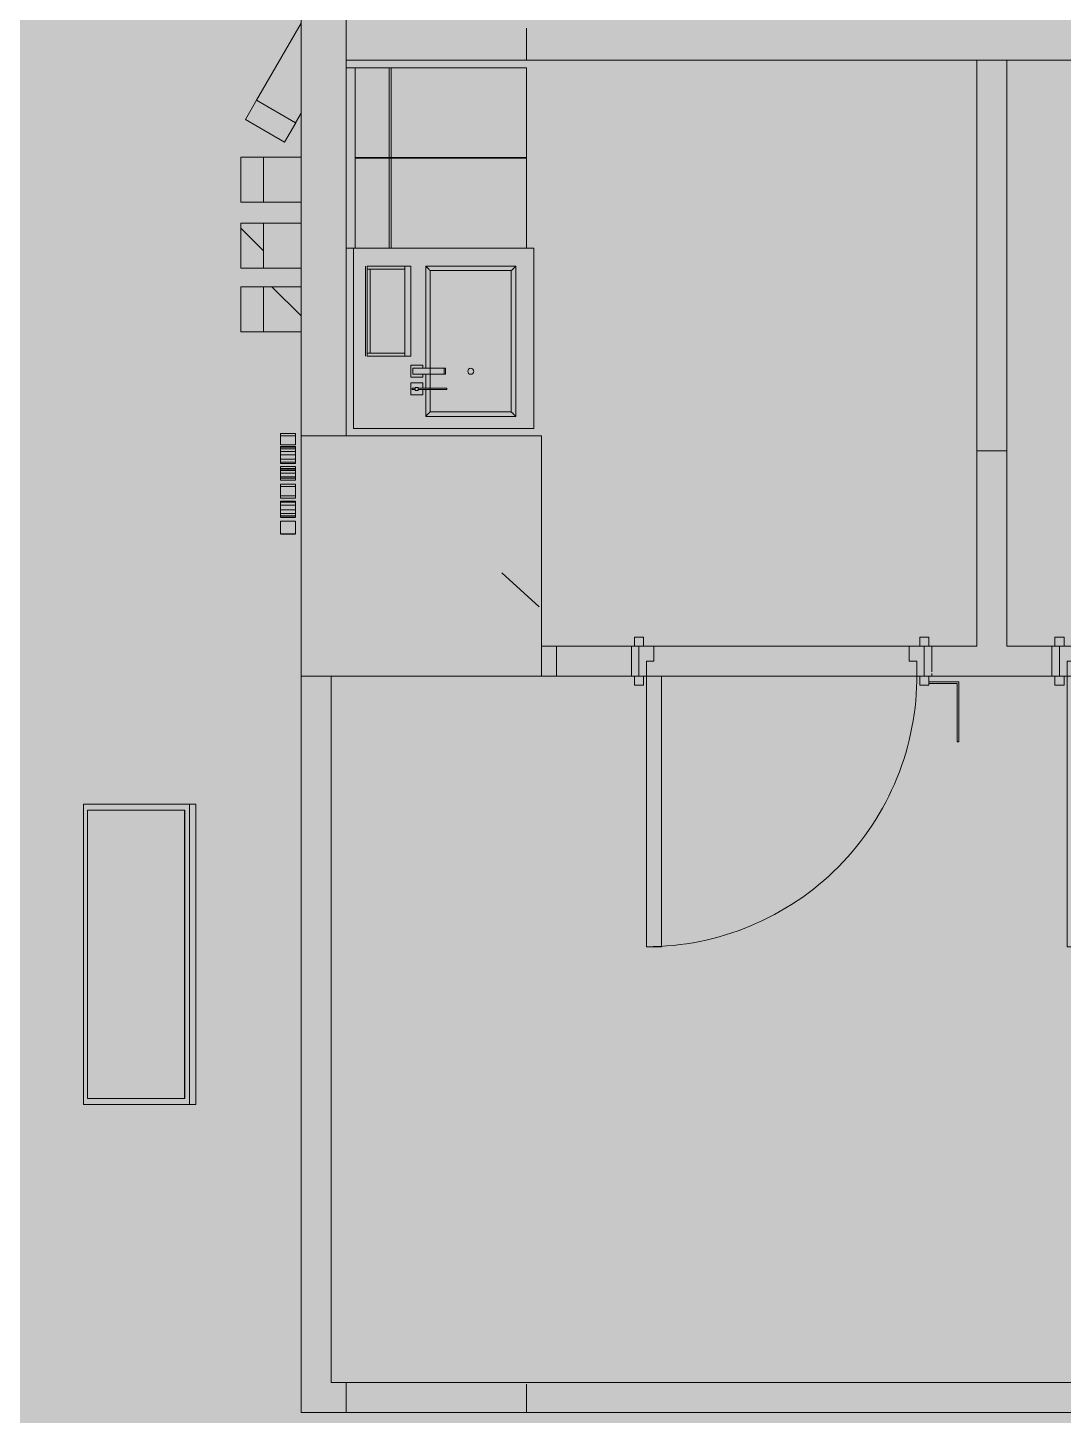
# Model space of a CAD drawing. Header units: millimetres. Extents: x -57519 to 497916, y -349472 to 446842.
# Drawn here: x 462035 to 465482, y 37148 to 41766 of the extents above; entities that cross this region are included whole.
import ezdxf

# ---------------------------------------------------------------- set-up
doc = ezdxf.new("R2010")
doc.units = ezdxf.units.MM
for name, color, linetype, lineweight in [('A-DETL-GENF', 92, 'Continuous', 5), ('A-DOOR', 31, 'Continuous', 5), ('A-DOOR-FRAM', 31, 'Continuous', 5), ('A-FLOR', 192, 'Continuous', 5), ('A-GENM', 13, 'Continuous', 5), ('A-GLAZ-CWMG', 51, 'Continuous', 20), ('A-WALL', 113, 'Continuous', 20), ('I-FURN', 30, 'Continuous', 5), ('S-COLS', 52, 'Continuous', 20)]:
    doc.layers.add(name, color=color, linetype=linetype, lineweight=lineweight)
pattern_1 = [(135, (399805.45, 0), (-530.3301, -530.3301), [])]

# ---------------------------------------------------------------- blocks, each defined once
blk = doc.blocks.new('Rectangular Mullion - DLN_75 x 150mm _WD_-6618246-1_F SINGLE OCCUPANCY DIAGRAM')
at = {"layer": 'A-GLAZ-CWMG', "lineweight": 5}
h = blk.add_hatch(dxfattribs=at)
h.set_pattern_fill('FP_832', color=256, style=0, pattern_type=2)
h.set_pattern_definition(pattern_1)
h.paths.add_polyline_path([(63139.3, 40754), (63139.3, 40904), (63013.8, 40904), (63013.8, 40754)], flags=0)
for p, q in [((63013.8, 40754), (63013.8, 40904)), ((63013.8, 40904), (63139.3, 40904)), ((63139.3, 40754), (63013.8, 40754))]:
    blk.add_line(p, q, dxfattribs=at)
blk = doc.blocks.new('Rectangular Mullion - DLN_75 x 150mm _WD_-7559592-1_F SINGLE OCCUPANCY DIAGRAM')
at = {"layer": 'A-GLAZ-CWMG', "lineweight": 5}
for p, q in [((0, 75), (-75, 75)), ((-75, 75), (-75, -75)), ((0, -75), (0, 75)), ((-75, -75), (0, -75))]:
    blk.add_line(p, q, dxfattribs=at)
blk = doc.blocks.new('Rectangular Mullion - DLN_75 x 150mm _WD_-V921-1_F SINGLE OCCUPANCY DIAGRAM')
at = {"layer": 'A-GLAZ-CWMG', "lineweight": 5}
h = blk.add_hatch(dxfattribs=at)
h.set_pattern_fill('FP_833', color=256, style=0, pattern_type=2)
h.set_pattern_definition(pattern_1)
h.paths.add_polyline_path([(63139.3, 41185.4), (63139.3, 41335.4), (63013.8, 41335.4), (63013.8, 41185.4)], flags=0)
for p, q in [((63013.8, 41185.4), (63013.8, 41335.4)), ((63013.8, 41335.4), (63139.3, 41335.4)), ((63139.3, 41185.4), (63013.8, 41185.4))]:
    blk.add_line(p, q, dxfattribs=at)
blk = doc.blocks.new('DLN-Single Door__X01_ - _M02_ 900 x 2450 _WH_-16935539-1_F SINGLE OCCUPANCY DIAGRAM')
at = {"layer": 'A-DOOR', "color": 191}
for p, q in [((-460, 80), (-490, 80)), ((-490, 80), (-490, 50)), ((-490, 50), (-460, 50)), ((-460, 50), (-460, 80)), ((490, 80), (460, 80)), ((460, 80), (460, 50)), ((460, 50), (490, 50)), ((490, 50), (490, 80)), ((-460, -50), (-490, -50)), ((-490, -50), (-490, -80)), ((-490, -80), (-460, -80)), ((-460, -80), (-460, -50)), ((-400, -50), (-450, -50)), ((-450, -50), (-450, -950)), ((-400, -950), (-400, -50)), ((490, -50), (460, -50)), ((460, -50), (460, -80)), ((460, -80), (490, -80)), ((490, -68), (490, -50)), ((490, -80), (490, -74)), ((-450, -950), (-400, -950))]:
    blk.add_line(p, q, dxfattribs=at)
blk.add_arc((-450, -50), 900, 270, 0.5, dxfattribs=at)
at = {"layer": 'A-DOOR-FRAM', "color": 191}
for p, q in [((-425, 50), (-475, 50)), ((-475, 50), (-475, -50)), ((-425, 0), (-425, 50)), ((425, 50), (425, 0)), ((475, 50), (425, 50)), ((475, -50), (475, 50)), ((-450, -50), (-450, 0)), ((-450, 0), (-425, 0)), ((425, 0), (450, 0)), ((450, 0), (450, -50)), ((-475, -50), (-450, -50)), ((450, -50), (475, -50))]:
    blk.add_line(p, q, dxfattribs=at)
blk = doc.blocks.new('DLN_Sofa-3 - DLN_Sofa-3-3354486-1_F SINGLE OCCUPANCY DIAGRAM')
at = {"layer": 'I-FURN', "color": 191}
for p, q in [((0, -30), (0, 0)), ((600, 0), (600, -30)), ((0, 0), (600, 0)), ((0, -72.1), (0, -30)), ((299, -30), (0, -30)), ((600, -30), (0, -30)), ((299, -30), (299, -72.1)), ((301, -72.1), (301, -30)), ((600, -30), (301, -30)), ((600, -30), (600, -72.1)), ((0, -122.1), (0, -72.1)), ((299, -72.1), (299, -122.1)), ((301, -122.1), (301, -72.1)), ((600, -72.1), (600, -122.1)), ((0, -133.7), (0, -122.1)), ((299, -122.1), (299, -143.5)), ((301, -143.5), (301, -122.1)), ((600, -122.1), (600, -143.5)), ((299, -143.5), (0, -143.5)), ((299, -150), (0, -150)), ((299, -150), (0, -150)), ((299, -143.5), (299, -150)), ((299, -150), (299, -180)), ((299, -180), (299, -570)), ((301, -150), (301, -143.5)), ((600, -143.5), (301, -143.5)), ((600, -150), (301, -150)), ((301, -180), (301, -150)), ((600, -150), (301, -150)), ((301, -570), (301, -180)), ((600, -143.5), (600, -150)), ((600, -150), (600, -180)), ((600, -180), (600, -570)), ((0, -600), (299, -600)), ((299, -570), (299, -600)), ((301, -600), (301, -570)), ((301, -600), (600, -600)), ((600, -570), (600, -600))]:
    blk.add_line(p, q, dxfattribs=at)
blk = doc.blocks.new('Rectangular Mullion - DLN_75 x 150mm _WD_-V957-1_F SINGLE OCCUPANCY DIAGRAM')
at = {"layer": 'A-GLAZ-CWMG', "lineweight": 5}
h = blk.add_hatch(dxfattribs=at)
h.set_pattern_fill('FP_832', color=256, style=0, pattern_type=2)
h.set_pattern_definition(pattern_1)
h.paths.add_polyline_path([(63121.3, 41449.7), (63139.3, 41481), (63139.3, 41781), (62992.1, 41524.3)], flags=0)
for p, q in [((62991.4, 41524.7), (63139.3, 41781)), ((63121.3, 41449.7), (62991.4, 41524.7)), ((63139.3, 41481), (63121.3, 41449.7))]:
    blk.add_line(p, q, dxfattribs=at)
blk = doc.blocks.new('Rectangular Mullion - DLN_75 x 150mm _WD_-V958-1_F SINGLE OCCUPANCY DIAGRAM')
at = {"layer": 'A-GLAZ-CWMG', "lineweight": 5}
for p, q in [((63013.8, 40965.4), (63013.8, 41115.4)), ((63013.8, 41115.4), (63139.3, 41115.4)), ((63139.3, 40965.4), (63013.8, 40965.4))]:
    blk.add_line(p, q, dxfattribs=at)
blk = doc.blocks.new('Rectangular Mullion - DLN_75 x 150mm _WD_-V959-1_F SINGLE OCCUPANCY DIAGRAM')
at = {"layer": 'A-GLAZ-CWMG', "lineweight": 5}
h = blk.add_hatch(dxfattribs=at)
h.set_pattern_fill('FP_835', color=256, style=0, pattern_type=2)
h.set_pattern_definition([(45, (462744.3, -41040.4), (-530.3301, 530.3301), [])])
h.paths.add_polyline_path([(0, -75), (-75, -75), (-75, 75), (0, 75)], flags=0)
for p, q in [((-75, -75), (-75, 75)), ((-75, 75), (0, 75)), ((0, 75), (0, -75)), ((0, -75), (-75, -75))]:
    blk.add_line(p, q, dxfattribs=at)
blk = doc.blocks.new('DLN_Braille Map - DLN_Braille Map-4600739-1_F SINGLE OCCUPANCY DIAGRAM')
at = {"layer": 'A-GENM', "color": 191}
for p, q in [((-500, -266), (-500, 87.2)), ((500, 87.2), (-500, 87.2)), ((480, 73.4), (-480, 73.4)), ((-480, 73.4), (-480, -248.8)), ((480, -248.8), (480, 73.4)), ((500, 87.2), (500, -266)), ((-500, -287.2), (-500, -266)), ((-500, -266), (500, -266)), ((-480, -248.8), (480, -248.8)), ((-480, -250.2), (-480, -248.8)), ((480, -250.2), (-480, -250.2)), ((480, -250.2), (480, -248.8)), ((500, -266), (500, -287.2)), ((-500, -287.2), (500, -287.2))]:
    blk.add_line(p, q, dxfattribs=at)
blk = doc.blocks.new('Rectangular Mullion - DLN_75 x 150mm _WD_-STUR_ OPENING Corten-13948700-1_F SINGLE OCCUPANCY DIAGRAM')
at = {"layer": 'A-GLAZ-CWMG', "lineweight": 5}
for p, q in [((0, 75), (-75, 75)), ((-75, 75), (-75, -75)), ((0, -75), (0, 75)), ((-75, -75), (0, -75))]:
    blk.add_line(p, q, dxfattribs=at)
blk = doc.blocks.new('Rectangular Mullion - DLN_75 x 150mm _WD_-STUR_ OPENING Corten-14016862-1_F SINGLE OCCUPANCY DIAGRAM')
at = {"layer": 'A-GLAZ-CWMG', "lineweight": 5}
for p, q in [((0, 75), (-75, 75)), ((-75, 75), (-75, -75)), ((0, -75), (0, 75)), ((-75, -75), (0, -75))]:
    blk.add_line(p, q, dxfattribs=at)
blk = doc.blocks.new('DLN_Counter _ Cabinet - DLN_Counter _ Cabinet-16216200-1_F SINGLE OCCUPANCY DIAGRAM')
at = {"layer": 'A-GENM'}
h = blk.add_hatch(dxfattribs=at)
h.set_pattern_fill('FP_858', color=253, style=0, pattern_type=2)
h.set_pattern_definition([(320, (359083, 63314.3), (-318.781, -3643.682), [381, -4191]), (265, (359083, 63314.3), (3821.136, 704.856), [304.8, -3352.8]), (10.451, (359056.4, 63010.7), (3502.332, -2938.852), [323.8, -3561.8]), (316.184, (360099, 63314.3), (-840.855, -5421.58), [571.5, -6286.5]), (6.636, (360029, 62862.5), (4948.55, -4748.05), [485.7, -5342.7]), (261.184, (360099, 63314.3), (4948.51, -4748.1), [457.2, -5029.2]), (291, (359845, 62806.3), (-2045.304, -3032.288), [381, -4191]), (236, (359845, 62806.3), (3683.76, -1236.042), [304.8, -3352.8]), (341.451, (359674.5, 62553.6), (1638.425, -4268.343), [323.8, -3561.8]), (307.5, (359083, 63314.3), (1691.101, -61.772), [167.64, -3144.52, 167.64, -6601.46]), (307.5, (359083, 63314.3), (1691.101, -61.772), [-3479.8, -3235.96, 167.64, -3197.86]), (277.5, (359083, 63314.3), (2003.6115, -1336.393), [167.64, -1772.92, 167.64, -4351.02]), (277.5, (359083, 63314.3), (2003.6115, -1336.393), [-2108.2, -3068.32, 167.64, -1115.06]), (237.5, (359083, 64447.1), (-114.5786, -2711.818), [167.64, -1102.36, 167.64, -9052.56]), (237.5, (359083, 64447.1), (-114.5786, -2711.818), [-1437.64, -3794.76, 167.64, -5090.16]), (227.5, (359083, 64955.1), (508.533, -2962.586), [167.64, -1483.36, 167.64, -6197.6]), (227.5, (359083, 64955.1), (508.533, -2962.586), [-1818.64, -2463.8, 167.64, -3566.16])])
h.paths.add_polyline_path([(-235, -525), (235, -525), (235, -255), (-90, -255), (-90, -300.9), (-110, -300.9), (-110, -255), (-156.2, -255), (-161.2, -255), (-235, -255), (-235, -416.6)], flags=0)
h.paths.add_polyline_path([(-110, -390), (-105, -381.3), (-95, -381.3), (-90, -390), (-95, -398.7), (-105, -398.7), (-109.7, -392.6)], flags=0)
at = {"layer": 'A-GENM', "color": 191}
for p, q in [((-290, -600), (-290, 0)), ((-290, 0), (310, 0)), ((-50, -40), (250, -40)), ((-40, -45), (-50, -45)), ((-50, -45), (-50, -170)), ((-40, -170), (-40, -45)), ((240, -45), (-40, -45)), ((-40, -45), (-40, -55)), ((250, -45), (240, -45)), ((240, -45), (240, -170)), ((240, -55), (240, -45)), ((250, -170), (250, -45)), ((-40, -55), (240, -55)), ((310, -108.7), (310, -600)), ((250, -170), (-50, -170)), ((-50, -170), (-50, -190)), ((-50, -170), (-40, -170)), ((240, -170), (250, -170)), ((250, -190), (250, -170)), ((-138.7, -190), (-178.7, -190)), ((-178.7, -190), (-178.7, -230)), ((-178.7, -230), (-161.2, -230)), ((-163.7, -215), (-163.7, -205)), ((-163.7, -205), (-153.7, -205)), ((-153.7, -215), (-163.7, -215)), ((-161.2, -205), (-161.2, -195)), ((-156.2, -195), (-161.2, -195)), ((-161.2, -205), (-156.2, -205)), ((-161.2, -310), (-161.2, -215)), ((-156.2, -215), (-161.2, -215)), ((-157, -230), (-138.7, -230)), ((-156.2, -195), (-156.2, -205)), ((-156.2, -215), (-156.2, -310)), ((-153.7, -205), (-153.7, -215)), ((-138.7, -230), (-138.7, -190)), ((-80, -190), (-120, -190)), ((-120, -190), (-120, -230)), ((-120, -230), (-110, -230)), ((-110, -300.9), (-110, -197.5)), ((-110, -197.5), (-90, -197.5)), ((-90, -197.5), (-90, -300.9)), ((-90, -230), (-80, -230)), ((-80, -230), (-80, -190)), ((-50, -190), (250, -190)), ((-250, -540), (-250, -240)), ((-250, -240), (-161.2, -240)), ((235, -255), (-235, -255)), ((-235, -255), (-235, -525)), ((-156.2, -240), (-110, -240)), ((-90, -240), (250, -240)), ((235, -525), (235, -255)), ((250, -240), (250, -540)), ((-161.2, -310), (-156.2, -310)), ((-110, -306), (-110, -300.9)), ((-90, -300.9), (-110, -300.9)), ((-90, -306), (-110, -306)), ((-90, -300.9), (-90, -306)), ((250, -540), (-250, -540)), ((-235, -525), (235, -525)), ((-290, -600), (310, -600))]:
    blk.add_line(p, q, dxfattribs=at)
for start, end in [(0, 180), (180, 360)]:
    blk.add_arc((-100, -390), 10, start, end, dxfattribs=at)
for points, knots in [([(-250, -240), (-250, -240), (-249.7, -240.3), (-248.9, -241.1), (-248, -242), (-247.1, -242.9), (-246.3, -243.7), (-245.4, -244.6), (-244.2, -245.8), (-242.8, -247.2), (-241.6, -248.4), (-240.4, -249.6), (-238.3, -251.7), (-236.3, -253.7), (-235, -255)], [0, 0, 0, 0, 0.166667, 0.25, 0.333333, 0.416667, 0.458333, 0.5, 0.583333, 0.666667, 0.708333, 0.75, 0.833333, 1, 1, 1, 1]), ([(250, -240), (250, -240), (249.7, -240.3), (248.9, -241.1), (248, -242), (247.1, -242.9), (246.3, -243.7), (245.4, -244.6), (244.2, -245.8), (242.8, -247.2), (241.6, -248.4), (240.4, -249.6), (238.3, -251.7), (236.3, -253.7), (235, -255)], [0, 0, 0, 0, 0.166667, 0.25, 0.333333, 0.416667, 0.458333, 0.5, 0.583333, 0.666667, 0.708333, 0.75, 0.833333, 1, 1, 1, 1]), ([(-235, -525), (-236.3, -526.3), (-238.3, -528.3), (-240.8, -530.8), (-242.2, -532.2), (-243.3, -533.3), (-244.4, -534.4), (-245.4, -535.4), (-246.3, -536.3), (-247.1, -537.1), (-248, -538), (-248.9, -538.9), (-249.7, -539.7), (-250, -540), (-250, -540)], [-1, -1, -1, -1, -0.833333, -0.75, -0.666667, -0.625, -0.583333, -0.5, -0.458333, -0.416667, -0.333333, -0.25, -0.166667, 0, 0, 0, 0]), ([(250, -540), (250, -540), (249.7, -539.7), (248.9, -538.9), (248, -538), (247.1, -537.1), (246.3, -536.3), (245.4, -535.4), (244.2, -534.2), (242.8, -532.8), (241.6, -531.6), (240.4, -530.4), (238.3, -528.3), (236.3, -526.3), (235, -525)], [0, 0, 0, 0, 0.166667, 0.25, 0.333333, 0.416667, 0.458333, 0.5, 0.583333, 0.666667, 0.708333, 0.75, 0.833333, 1, 1, 1, 1])]:
    blk.add_open_spline(points, degree=3, knots=knots, dxfattribs=at)
blk = doc.blocks.new('Signage - Breat Feeding Room - Type 1-17075818-1_F SINGLE OCCUPANCY DIAGRAM')
at = {"layer": 'A-GENM'}
for p, q in [((25, -9), (25, -15)), ((125, -9), (25, -9)), ((25, -15), (119, -15)), ((119, -15), (119, -209)), ((125, -209), (125, -9)), ((119, -209), (125, -209))]:
    blk.add_line(p, q, dxfattribs=at)

msp = doc.modelspace()

# ---------------------------------------------------------------- hatches: boundary and pattern name
at = {"layer": 'A-DETL-GENF', "transparency": 33554585}
msp.add_hatch(color=201, dxfattribs=at).paths.add_polyline_path([(488604.7, 23590.5), (488604.7, 34332.5), (487469.7, 34332.5), (487469.7, 39682.5), (486244.7, 39682.5), (486244.7, 52007.5), (462944.7, 52007.5), (462944.7, 45707.5), (437594.7, 45707.5), (437594.7, 33907.5), (444694.7, 33907.5), (444694.7, 31607.5), (476494.7, 31607.5), (476494.7, 29767.5), (475294.7, 29767.5), (475294.7, 27367.5), (476494.7, 27367.5), (476494.7, 26157.5), (478644.7, 26157.5), (478644.7, 23590.5), (487915.4, 23590.5)], flags=0)
at = {"layer": 'S-COLS', "lineweight": 5}
h = msp.add_hatch(dxfattribs=at)
h.set_pattern_fill('FP_846', color=253, style=0, pattern_type=2)
h.set_pattern_definition([(50, (399805.4, 0), (3643.68, -318.78), [381, -4191]), (355, (399805.4, 0), (-704.86, 3821.14), [304.8, -3352.8]), (100.451, (400109, -26.6), (2938.85, 3502.33), [323.8, -3561.8]), (46.184, (399805.4, 1016), (5421.58, -840.86), [571.5, -6286.5]), (96.636, (400257, 946), (4748.05, 4948.55), [485.7, -5342.7]), (351.184, (399805.4, 1016), (4748.1, 4948.5), [457.2, -5029.2]), (21, (400313.4, 762), (3032.29, -2045.3), [381, -4191]), (326, (400313.4, 762), (1236.04, 3683.76), [304.8, -3352.8]), (71.451, (400566, 591.6), (4268.34, 1638.42), [323.8, -3561.8]), (37.5, (399805.4, 0), (61.772, 1691.1), [167.64, -3144.52, 167.64, -3235.96, -3365.5]), (37.5, (399805.4, 0), (61.772, 1691.1), [-6715.76, 167.64, -3197.86]), (7.5, (399805.4, 0), (1336.393, 2003.61), [167.64, -1772.92, 167.64, -3068.32, -1282.7]), (7.5, (399805.4, 0), (1336.393, 2003.61), [-5176.52, 167.64, -1115.06]), (327.5, (398672.6, 0), (2711.818, -114.579), [167.64, -1102.36, 167.64, -3794.76, -5257.8]), (327.5, (398672.6, 0), (2711.818, -114.579), [-5232.4, 167.64, -5090.16]), (317.5, (398164.6, 0), (2962.586, 508.53), [167.64, -1483.36, 167.64, -2463.8, -3733.8]), (317.5, (398164.6, 0), (2962.586, 508.53), [-4282.44, 167.64, -3566.16])])
h.paths.add_polyline_path([(463290.1, 39607.5), (463744.7, 39607.5), (463744.7, 40407.5), (462944.7, 40407.5), (462944.7, 39607.5)], flags=0)

# ---------------------------------------------------------------- linework, layer by layer
at = {"layer": 'A-FLOR'}
for p, q in [((463694.7, 41657.5), (463694.7, 41764.6)), ((465194.7, 41657.5), (463094.7, 41657.5)), ((463094.7, 41657.5), (463094.7, 40407.5)), ((467594.7, 41657.5), (465294.7, 41657.5)), ((465294.7, 41657.5), (465294.7, 39707.5)), ((465294.7, 40357.5), (465194.7, 40357.5)), ((463744.7, 39707.5), (464044.7, 39707.5)), ((463794.7, 39707.5), (463794.7, 39607.5)), ((464044.7, 39707.5), (464044.7, 39607.5)), ((465044.7, 39621.8), (465044.7, 39707.5)), ((465044.7, 39707.5), (465194.7, 39707.5)), ((465294.7, 39707.5), (465444.7, 39707.5)), ((465444.7, 39707.5), (465444.7, 39607.5)), ((465044.7, 39607.5), (465044.7, 39616.6)), ((464044.7, 39607.5), (464054.7, 39607.5)), ((465034.7, 39607.5), (465044.7, 39607.5)), ((465444.7, 39607.5), (465454.7, 39607.5)), ((463044.7, 37257.5), (475094.7, 37257.5)), ((463094.7, 37257.1), (463094.7, 37157.5)), ((463694.7, 37157.5), (463694.7, 37252.1)), ((463094.7, 37157.5), (475094.7, 37157.5))]:
    msp.add_line(p, q, dxfattribs=at)
at = {"layer": 'A-GENM'}
for p, q in [((462876.7, 40407.5), (462876.7, 40414.9)), ((462926.7, 40414.9), (462876.7, 40414.9)), ((462876.7, 40378), (462876.7, 40407.5)), ((462926.7, 40407.5), (462876.7, 40407.5)), ((462926.7, 40414.9), (462926.7, 40407.5)), ((462926.7, 40407.5), (462926.7, 40378)), ((462926.7, 40378), (462876.7, 40378)), ((462876.7, 40370.4), (462876.7, 40372.4)), ((462876.7, 40372.4), (462926.7, 40372.4)), ((462876.7, 40364.5), (462876.7, 40370.4)), ((462926.7, 40370.4), (462876.7, 40370.4)), ((462876.7, 40355.5), (462876.7, 40364.5)), ((462926.7, 40364.5), (462876.7, 40364.5)), ((462876.7, 40344.2), (462876.7, 40355.5)), ((462926.7, 40355.5), (462876.7, 40355.5)), ((462926.7, 40372.4), (462926.7, 40370.4)), ((462926.7, 40370.4), (462926.7, 40364.5)), ((462926.7, 40364.5), (462926.7, 40355.5)), ((462926.7, 40355.5), (462926.7, 40344.2)), ((462876.7, 40329.5), (462876.7, 40344.2)), ((462926.7, 40344.2), (462876.7, 40344.2)), ((462876.7, 40319.5), (462876.7, 40329.5)), ((462926.7, 40329.5), (462876.7, 40329.5)), ((462876.7, 40316.1), (462876.7, 40319.5)), ((462926.7, 40319.5), (462876.7, 40319.5)), ((462926.7, 40316.1), (462876.7, 40316.1)), ((462926.7, 40344.2), (462926.7, 40329.5)), ((462926.7, 40329.5), (462926.7, 40319.5)), ((462926.7, 40319.5), (462926.7, 40316.1)), ((462876.7, 40298.6), (462876.7, 40306)), ((462926.7, 40306), (462876.7, 40306)), ((462876.7, 40297.1), (462876.7, 40298.6)), ((462926.7, 40298.6), (462876.7, 40298.6)), ((462876.7, 40292.1), (462876.7, 40297.1)), ((462926.7, 40297.1), (462876.7, 40297.1)), ((462876.7, 40283.4), (462876.7, 40292.1)), ((462926.7, 40292.1), (462876.7, 40292.1)), ((462876.7, 40270.9), (462876.7, 40283.4)), ((462926.7, 40283.4), (462876.7, 40283.4)), ((462876.7, 40267.2), (462876.7, 40270.9)), ((462926.7, 40270.9), (462876.7, 40270.9)), ((462876.7, 40259.8), (462876.7, 40267.2)), ((462876.7, 40267.2), (462926.7, 40267.2)), ((462926.7, 40306), (462926.7, 40298.6)), ((462926.7, 40298.6), (462926.7, 40297.1)), ((462926.7, 40297.1), (462926.7, 40292.1)), ((462926.7, 40292.1), (462926.7, 40283.4)), ((462926.7, 40283.4), (462926.7, 40270.9)), ((462926.7, 40270.9), (462926.7, 40267.2)), ((462926.7, 40267.2), (462926.7, 40259.8)), ((462926.7, 40259.8), (462876.7, 40259.8)), ((462876.7, 40239), (462876.7, 40246.9)), ((462876.7, 40246.9), (462926.7, 40246.9)), ((462876.7, 40208.1), (462876.7, 40239)), ((462876.7, 40239), (462926.7, 40239)), ((462926.7, 40246.9), (462926.7, 40239)), ((462926.7, 40239), (462926.7, 40208.1)), ((462876.7, 40200.7), (462876.7, 40208.1)), ((462926.7, 40208.1), (462876.7, 40208.1)), ((462926.7, 40200.7), (462876.7, 40200.7)), ((462876.7, 40187), (462876.7, 40190.6)), ((462926.7, 40190.6), (462876.7, 40190.6)), ((462876.7, 40176.6), (462876.7, 40187)), ((462926.7, 40187), (462876.7, 40187)), ((462876.7, 40161.1), (462876.7, 40176.6)), ((462926.7, 40176.6), (462876.7, 40176.6)), ((462926.7, 40208.1), (462926.7, 40200.7)), ((462926.7, 40190.6), (462926.7, 40187)), ((462926.7, 40187), (462926.7, 40176.6)), ((462926.7, 40176.6), (462926.7, 40161.1)), ((462876.7, 40149.5), (462876.7, 40161.1)), ((462926.7, 40161.1), (462876.7, 40161.1)), ((462876.7, 40141.4), (462876.7, 40149.5)), ((462926.7, 40149.5), (462876.7, 40149.5)), ((462876.7, 40137), (462876.7, 40141.4)), ((462926.7, 40141.4), (462876.7, 40141.4)), ((462926.7, 40137), (462876.7, 40137)), ((462876.7, 40136.1), (462926.7, 40136.1)), ((462876.7, 40081.6), (462876.7, 40124.1)), ((462926.7, 40124.1), (462876.7, 40124.1)), ((462926.7, 40161.1), (462926.7, 40149.5)), ((462926.7, 40149.5), (462926.7, 40141.4)), ((462926.7, 40141.4), (462926.7, 40137)), ((462926.7, 40124.1), (462926.7, 40081.6)), ((462926.7, 40081.6), (462876.7, 40081.6)), ((462876.7, 40080.7), (462926.7, 40080.7))]:
    msp.add_line(p, q, dxfattribs=at)
at = {"layer": 'A-WALL', "color": 191, "lineweight": 5}
for p, q in [((463094.7, 40407.5), (463094.7, 52007.5)), ((462944.7, 45707.5), (462944.7, 40407.5)), ((465194.7, 41657.5), (465294.7, 41657.5)), ((465194.7, 41657.5), (465194.7, 39707.5)), ((462944.7, 40407.5), (463094.7, 40407.5)), ((463744.7, 39707.5), (463744.7, 39607.5)), ((464054.7, 39707.5), (464044.7, 39707.5)), ((464069.7, 39707.5), (464069.7, 39607.5)), ((464119.7, 39707.5), (464969.7, 39707.5)), ((465019.7, 39607.5), (465019.7, 39707.5)), ((465044.7, 39707.5), (465034.7, 39707.5)), ((465454.7, 39707.5), (465294.7, 39707.5)), ((465469.7, 39707.5), (465469.7, 39607.5)), ((462944.7, 39607.5), (462944.7, 37157.5)), ((463044.7, 39607.5), (463044.7, 37257.5)), ((463744.7, 39607.5), (464044.7, 39607.5)), ((464994.7, 39607.5), (464094.7, 39607.5)), ((465044.7, 39607.5), (465444.7, 39607.5)), ((475094.7, 37157.5), (462944.7, 37157.5))]:
    msp.add_line(p, q, dxfattribs=at)
at = {"layer": 'S-COLS', "color": 221}
for p, q in [((463744.7, 40407.5), (462944.7, 40407.5)), ((462944.7, 40407.5), (462944.7, 39607.5)), ((463744.7, 39607.5), (463744.7, 40407.5)), ((462944.7, 39607.5), (463744.7, 39607.5))]:
    msp.add_line(p, q, dxfattribs=at)

# ---------------------------------------------------------------- block references
at = {"layer": 'A-DOOR', "color": 191}
for p in [(464544.7, 39657.5), (465944.7, 39657.5)]:
    msp.add_blockref('DLN-Single Door__X01_ - _M02_ 900 x 2450 _WH_-16935539-1_F SINGLE OCCUPANCY DIAGRAM', p, dxfattribs=at)
at = {"layer": 'A-GENM', "color": 253, "rotation": 89.9999999999977}
msp.add_blockref('DLN_Counter _ Cabinet - DLN_Counter _ Cabinet-16216200-1_F SINGLE OCCUPANCY DIAGRAM', (463119.7, 40722.5), dxfattribs=at)
at = {"layer": 'A-GENM'}
msp.add_blockref('Signage - Breat Feeding Room - Type 1-17075818-1_F SINGLE OCCUPANCY DIAGRAM', (465009.7, 39598.5), dxfattribs=at)
at = {"layer": 'A-GENM', "color": 191, "rotation": 89.99999999999999}
msp.add_blockref('DLN_Braille Map - DLN_Braille Map-4600739-1_F SINGLE OCCUPANCY DIAGRAM', (462307.5, 38682.5), dxfattribs=at)
at = {"layer": 'A-GLAZ-CWMG', "lineweight": 5}
for name in ['Rectangular Mullion - DLN_75 x 150mm _WD_-V957-1_F SINGLE OCCUPANCY DIAGRAM', 'Rectangular Mullion - DLN_75 x 150mm _WD_-V921-1_F SINGLE OCCUPANCY DIAGRAM', 'Rectangular Mullion - DLN_75 x 150mm _WD_-V958-1_F SINGLE OCCUPANCY DIAGRAM', 'Rectangular Mullion - DLN_75 x 150mm _WD_-6618246-1_F SINGLE OCCUPANCY DIAGRAM']:
    msp.add_blockref(name, (399805.4, 0), dxfattribs=at)
for name, p, rotation in [('Rectangular Mullion - DLN_75 x 150mm _WD_-STUR_ OPENING Corten-13948700-1_F SINGLE OCCUPANCY DIAGRAM', (462824.3, 41422.3), 239.9999999999999), ('Rectangular Mullion - DLN_75 x 150mm _WD_-STUR_ OPENING Corten-14016862-1_F SINGLE OCCUPANCY DIAGRAM', (462744.3, 41260.4), 180), ('Rectangular Mullion - DLN_75 x 150mm _WD_-7559592-1_F SINGLE OCCUPANCY DIAGRAM', (462744.3, 40829), 180)]:
    msp.add_blockref(name, p, dxfattribs=dict(at, rotation=rotation))
at = {"layer": 'A-GLAZ-CWMG', "lineweight": 5, "extrusion": (0, 0, -1)}
msp.add_blockref('Rectangular Mullion - DLN_75 x 150mm _WD_-V959-1_F SINGLE OCCUPANCY DIAGRAM', (-462744.3, 41040.4), dxfattribs=at)
at = {"layer": 'I-FURN', "color": 191, "rotation": 89.99999999999994}
msp.add_blockref('DLN_Sofa-3 - DLN_Sofa-3-3354486-1_F SINGLE OCCUPANCY DIAGRAM', (463094.7, 41032.5), dxfattribs=at)

doc.saveas('drawing.dxf')
